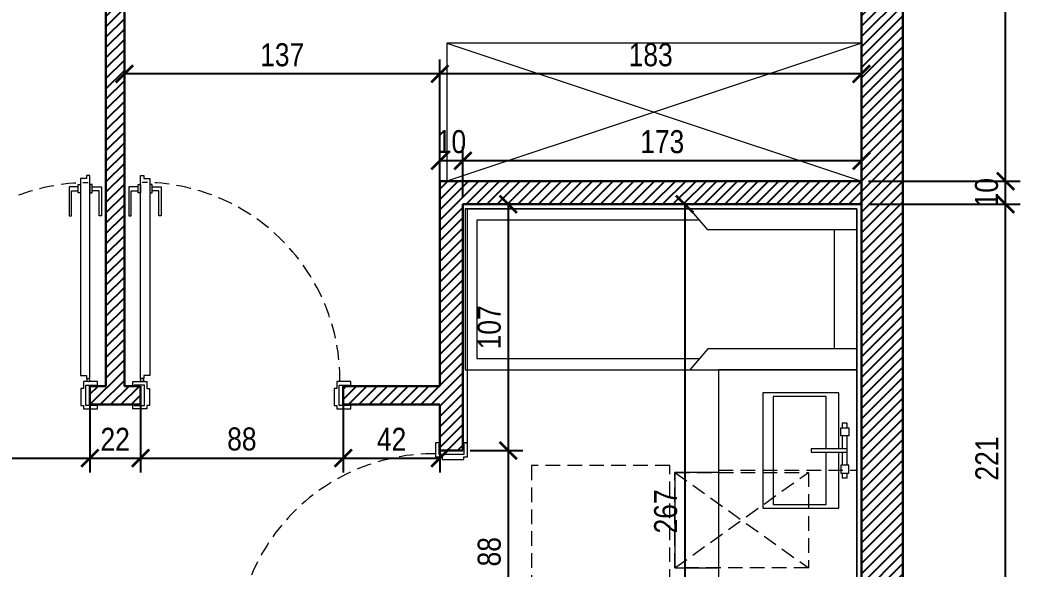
# Model space of a CAD drawing. Header units: centimetres. Extents: x 41 to 1078, y 280 to 1754.
# Drawn here: x 643.8 to 1077.9, y 1150.4 to 1389 of the extents above; entities that cross this region are included whole.
import ezdxf

# ---------------------------------------------------------------- set-up
doc = ezdxf.new("R2010")
doc.units = ezdxf.units.CM
doc.header["$LTSCALE"] = 5
doc.header["$PDMODE"] = 2
doc.header["$PDSIZE"] = 1
doc.linetypes.add('DASHED', pattern=[19.05, 12.7, -6.35])
doc.layers.add('_HATCH', color=251, linetype='Continuous')
for name, color, linetype, lineweight in [('A_DRZWI', 5, 'Continuous', 5), ('A_PRZEKROJOWA 01', 50, 'Continuous', 30), ('A_PRZERYWANA 02', 251, 'DASHED', 0), ('A_PŁYTKI', 150, 'Continuous', 0), ('A_WIDOKOWA 02', 31, 'Continuous', 5), ('A_WYMIAROWANIE', 8, 'Continuous', 0), ('A_WYPOSAZENIE', 3, 'Continuous', 5)]:
    doc.layers.add(name, color=color, linetype=linetype, lineweight=lineweight)
doc.styles.get("Standard").update_dxf_attribs({"font": 'ARIALN.TTF'})
doc.dimstyles.new('1_50', dxfattribs={"dimscale": 5, "dimtxt": 2, "dimasz": 1.5, "dimexe": 1.25, "dimexo": 0.625, "dimtad": 1, "dimdec": 1, "dimtxsty": 'Standard', "dimblk": 'ARCHTICK', "dimcen": 2.5, "dimadec": 1, "dimazin": 0, "dimtfac": 1, "dimtdec": 1, "dimtmove": 0, "dimatfit": 3, "dimfxl": 1, "dimarcsym": 0})

# ---------------------------------------------------------------- blocks, each defined once
blk = doc.blocks.new('wanna 70x160')
for p, q in [((20474.9, 11875.53), (20474.9, 11945.54)), ((20474.9, 11945.54), (20644.9, 11945.54)), ((20539.54, 11936.43), (20547.34, 11945.54)), ((20644.9, 11945.54), (20644.9, 11875.53)), ((20543.06, 11940.54), (20639.9, 11940.54)), ((20639.9, 11940.54), (20639.9, 11880.53)), ((20474.9, 11936.43), (20539.54, 11936.43)), ((20484.55, 11884.64), (20484.55, 11936.43)), ((20474.9, 11884.64), (20539.54, 11884.64)), ((20539.54, 11884.64), (20547.34, 11875.53)), ((20639.9, 11880.53), (20543.06, 11880.53)), ((20644.9, 11875.53), (20474.9, 11875.53))]:
    blk.add_line(p, q)
blk = doc.blocks.new('umywalka 2')
for points in [[(-0.03, 28.93), (-0.03, 53.19), (32.97, 53.19), (32.97, 3.19), (-0.03, 3.19), (-0.03, 27.46)], [(5.47, 28.93), (5.47, 51.69), (28.47, 51.69), (28.47, 4.69), (5.47, 4.69), (5.47, 27.46)], [(-3.66, 38), (-3.66, 40.06), (-1.39, 40.06), (-1.39, 38)], [(-3.66, 21.78), (-3.66, 34.61)], [(-1.39, 34.61), (-1.39, 28.93)], [(-1.39, 27.46), (-1.39, 21.78)], [(-1.39, 18.39), (-1.39, 16.32), (-3.66, 16.32), (-3.66, 18.39)]]:
    blk.add_lwpolyline(points)
for points in [[(-4.28, 38), (-4.28, 34.61), (-0.77, 34.61), (-0.77, 38)], [(-3.66, 27.46), (-3.66, 28.93), (12.08, 28.93), (12.08, 27.46)], [(-4.28, 18.39), (-4.28, 21.78), (-0.77, 21.78), (-0.77, 18.39)]]:
    blk.add_lwpolyline(points, close=True)
blk = doc.blocks.new('*U12')
at = {"ltscale": 0.2}
for points in [[(1.4, 4.6), (1.4, 3.3), (0, 3.3), (0, 91.5), (1.4, 91.5), (1.4, 90.2), (4, 90.2), (4, 4.6)], [(0, 87.5), (0, 83.9), (-1, 83.9), (-1, 87.5)], [(4, 87.5), (4, 83.9), (5, 83.9), (5, 87.5)], [(-1, 86.6), (-5, 86.6), (-5, 74), (-4, 74), (-4, 84.8), (-1, 84.8)], [(5, 86.6), (9, 86.6), (9, 74), (8, 74), (8, 84.8), (5, 84.8)], [(-3.3, 1.9), (2.7, 1.9), (2.7, -1), (3.9, -1), (3.9, -8.4), (2.7, -8.4), (2.7, -9.9), (-3.3, -9.9), (-3.3, -8), (-2.8, -8), (-2.8, -8.4), (1.7, -8.4), (1.7, 0.4), (-2.8, 0.4), (-2.8, 0), (-3.3, 0)], [(91.3, 1.9), (85.3, 1.9), (85.3, -1), (84.1, -1), (84.1, -8.4), (85.3, -8.4), (85.3, -9.9), (91.3, -9.9), (91.3, -8), (90.8, -8), (90.8, -8.4), (86.3, -8.4), (86.3, 0.4), (90.8, 0.4), (90.8, 0), (91.3, 0)]]:
    blk.add_lwpolyline(points, close=True, dxfattribs=at)
at = {"linetype": 'DASHED', "ltscale": 0.1}
blk.add_lwpolyline([(86.6, 1.9, 0.416602), (0.7, 88.5, 0.416602)], format="xyb", dxfattribs=at)
at = {"ltscale": 0.2}
for points in [[(86.6, 1.9), (86.6, 2.6)], [(-2.8, 0), (0, 0), (0, -8), (-2.8, -8)], [(90.8, 0), (88, 0), (88, -8), (90.8, -8)]]:
    blk.add_lwpolyline(points, dxfattribs=at)
blk.add_circle((0.7, 2.6), 0.7, dxfattribs=at)
blk = doc.blocks.new('*U13')
at = {"ltscale": 0.2}
for points in [[(1.4, 4.6), (1.4, 3.3), (0, 3.3), (0, 91.5), (1.4, 91.5), (1.4, 90.2), (4, 90.2), (4, 4.6)], [(0, 87.5), (0, 83.9), (-1, 83.9), (-1, 87.5)], [(4, 87.5), (4, 83.9), (5, 83.9), (5, 87.5)], [(-1, 86.6), (-5, 86.6), (-5, 74), (-4, 74), (-4, 84.8), (-1, 84.8)], [(5, 86.6), (9, 86.6), (9, 74), (8, 74), (8, 84.8), (5, 84.8)], [(-3.3, 1.9), (2.7, 1.9), (2.7, -1), (3.9, -1), (3.9, -10.4), (2.7, -10.4), (2.7, -11.9), (-3.3, -11.9), (-3.3, -10), (-2.8, -10), (-2.8, -10.4), (1.7, -10.4), (1.7, 0.4), (-2.8, 0.4), (-2.8, 0), (-3.3, 0)], [(91.3, 1.9), (85.3, 1.9), (85.3, -1), (84.1, -1), (84.1, -10.4), (85.3, -10.4), (85.3, -11.9), (91.3, -11.9), (91.3, -10), (90.8, -10), (90.8, -10.4), (86.3, -10.4), (86.3, 0.4), (90.8, 0.4), (90.8, 0), (91.3, 0)]]:
    blk.add_lwpolyline(points, close=True, dxfattribs=at)
at = {"linetype": 'DASHED', "ltscale": 0.1}
blk.add_lwpolyline([(86.6, 1.9, 0.416602), (0.7, 88.5, 0.416602)], format="xyb", dxfattribs=at)
at = {"ltscale": 0.2}
for points in [[(86.6, 1.9), (86.6, 2.6)], [(-2.8, 0), (0, 0), (0, -10), (-2.8, -10)], [(90.8, 0), (88, 0), (88, -10), (90.8, -10)]]:
    blk.add_lwpolyline(points, dxfattribs=at)
blk.add_circle((0.7, 2.6), 0.7, dxfattribs=at)
blk = doc.blocks.new('_ArchTick')
at = {"color": 0, "linetype": 'ByBlock', "const_width": 0.15}
blk.add_lwpolyline([(-0.5, -0.5), (0.5, 0.5)], dxfattribs=at)
blk = doc.blocks.new('*D54')
at = {"layer": 'A_WYMIAROWANIE', "color": 0, "lineweight": -2, "transparency": 16777216}
for p, q in [((1012.24, 1308.95), (1077.95, 1308.95)), ((1071.7, 1087.95), (1071.7, 1308.95)), ((1012.24, 1087.95), (1077.95, 1087.95))]:
    blk.add_line(p, q, dxfattribs=at)
at = {"layer": 'DEFPOINTS', "color": 0, "transparency": 16777216}
for p in [(1009.11, 1308.95), (1071.7, 1308.95), (1009.11, 1087.95)]:
    blk.add_point(p, dxfattribs=at)
at = {"layer": 'A_WYMIAROWANIE', "color": 0, "lineweight": -2, "transparency": 16777216, "xscale": 7.5, "yscale": 7.5, "zscale": 7.5}
for p, rotation in [((1071.7, 1308.95), 90), ((1071.7, 1087.95), 270)]:
    blk.add_blockref('_ArchTick', p, dxfattribs=dict(at, rotation=rotation))
at = {"layer": 'A_WYMIAROWANIE', "color": 0, "transparency": 16777216, "insert": (1063.55, 1198.45), "char_height": 10, "attachment_point": 5, "rotation": 90}
blk.add_mtext('221', dxfattribs=at)
blk = doc.blocks.new('*D55')
at = {"layer": 'A_WYMIAROWANIE', "color": 0, "lineweight": -2, "transparency": 16777216}
for p, q in [((1012.24, 1318.95), (1077.95, 1318.95)), ((1071.7, 1308.95), (1071.7, 1318.95)), ((1012.24, 1308.95), (1077.95, 1308.95))]:
    blk.add_line(p, q, dxfattribs=at)
at = {"layer": 'DEFPOINTS', "color": 0, "transparency": 16777216}
for p in [(1009.11, 1318.95), (1071.7, 1318.95), (1009.11, 1308.95)]:
    blk.add_point(p, dxfattribs=at)
at = {"layer": 'A_WYMIAROWANIE', "color": 0, "lineweight": -2, "transparency": 16777216, "xscale": 7.5, "yscale": 7.5, "zscale": 7.5}
for p, rotation in [((1071.7, 1318.95), 90), ((1071.7, 1308.95), 270)]:
    blk.add_blockref('_ArchTick', p, dxfattribs=dict(at, rotation=rotation))
at = {"layer": 'A_WYMIAROWANIE', "color": 0, "transparency": 16777216, "insert": (1063.47, 1313.95), "char_height": 10, "attachment_point": 5, "rotation": 90}
blk.add_mtext('10', dxfattribs=at)
blk = doc.blocks.new('*D56')
at = {"layer": 'A_WYMIAROWANIE', "color": 0, "lineweight": -2, "transparency": 16777216}
for p, q in [((1012.24, 1663.95), (1077.95, 1663.95)), ((1071.7, 1318.95), (1071.7, 1663.95)), ((1012.24, 1318.95), (1077.95, 1318.95))]:
    blk.add_line(p, q, dxfattribs=at)
at = {"layer": 'DEFPOINTS', "color": 0, "transparency": 16777216}
for p in [(1009.11, 1663.95), (1071.7, 1663.95), (1009.11, 1318.95)]:
    blk.add_point(p, dxfattribs=at)
at = {"layer": 'A_WYMIAROWANIE', "color": 0, "lineweight": -2, "transparency": 16777216, "xscale": 7.5, "yscale": 7.5, "zscale": 7.5}
for p, rotation in [((1071.7, 1663.95), 90), ((1071.7, 1318.95), 270)]:
    blk.add_blockref('_ArchTick', p, dxfattribs=dict(at, rotation=rotation))
at = {"layer": 'A_WYMIAROWANIE', "color": 0, "transparency": 16777216, "insert": (1063.47, 1491.45), "char_height": 10, "attachment_point": 5, "rotation": 90}
blk.add_mtext('345', dxfattribs=at)
blk = doc.blocks.new('*D70')
at = {"layer": 'A_WYMIAROWANIE', "color": 0, "lineweight": -2, "transparency": 16777216}
for p, q in [((586.11, 1222.82), (586.11, 1192.41)), ((674.11, 1222.82), (674.11, 1192.41)), ((586.11, 1198.66), (674.11, 1198.66))]:
    blk.add_line(p, q, dxfattribs=at)
at = {"layer": 'DEFPOINTS', "color": 0, "transparency": 16777216}
for p in [(586.11, 1225.95), (674.11, 1225.95), (674.11, 1198.66)]:
    blk.add_point(p, dxfattribs=at)
at = {"layer": 'A_WYMIAROWANIE', "color": 0, "lineweight": -2, "transparency": 16777216, "xscale": 7.5, "yscale": 7.5, "zscale": 7.5, "rotation": 180}
blk.add_blockref('_ArchTick', (586.11, 1198.66), dxfattribs=at)
at = {"layer": 'A_WYMIAROWANIE', "color": 0, "lineweight": -2, "transparency": 16777216, "xscale": 7.5, "yscale": 7.5, "zscale": 7.5}
blk.add_blockref('_ArchTick', (674.11, 1198.66), dxfattribs=at)
at = {"layer": 'A_WYMIAROWANIE', "color": 0, "transparency": 16777216, "insert": (630.11, 1206.89), "char_height": 10, "attachment_point": 5}
blk.add_mtext('88', dxfattribs=at)
blk = doc.blocks.new('*D71')
at = {"layer": 'A_WYMIAROWANIE', "color": 0, "lineweight": -2, "transparency": 16777216}
for p, q in [((674.11, 1222.82), (674.11, 1192.41)), ((696.11, 1222.82), (696.11, 1192.41)), ((674.11, 1198.66), (696.11, 1198.66))]:
    blk.add_line(p, q, dxfattribs=at)
at = {"layer": 'DEFPOINTS', "color": 0, "transparency": 16777216}
for p in [(674.11, 1225.95), (696.11, 1225.95), (696.11, 1198.66)]:
    blk.add_point(p, dxfattribs=at)
at = {"layer": 'A_WYMIAROWANIE', "color": 0, "lineweight": -2, "transparency": 16777216, "xscale": 7.5, "yscale": 7.5, "zscale": 7.5, "rotation": 180}
blk.add_blockref('_ArchTick', (674.11, 1198.66), dxfattribs=at)
at = {"layer": 'A_WYMIAROWANIE', "color": 0, "lineweight": -2, "transparency": 16777216, "xscale": 7.5, "yscale": 7.5, "zscale": 7.5}
blk.add_blockref('_ArchTick', (696.11, 1198.66), dxfattribs=at)
at = {"layer": 'A_WYMIAROWANIE', "color": 0, "transparency": 16777216, "insert": (685.11, 1206.81), "char_height": 10, "attachment_point": 5}
blk.add_mtext('22', dxfattribs=at)
blk = doc.blocks.new('*D72')
at = {"layer": 'A_WYMIAROWANIE', "color": 0, "lineweight": -2, "transparency": 16777216}
for p, q in [((696.11, 1222.82), (696.11, 1192.41)), ((784.11, 1222.82), (784.11, 1192.41)), ((696.11, 1198.66), (784.11, 1198.66))]:
    blk.add_line(p, q, dxfattribs=at)
at = {"layer": 'DEFPOINTS', "color": 0, "transparency": 16777216}
for p in [(696.11, 1225.95), (784.11, 1225.95), (784.11, 1198.66)]:
    blk.add_point(p, dxfattribs=at)
at = {"layer": 'A_WYMIAROWANIE', "color": 0, "lineweight": -2, "transparency": 16777216, "xscale": 7.5, "yscale": 7.5, "zscale": 7.5, "rotation": 180}
blk.add_blockref('_ArchTick', (696.11, 1198.66), dxfattribs=at)
at = {"layer": 'A_WYMIAROWANIE', "color": 0, "lineweight": -2, "transparency": 16777216, "xscale": 7.5, "yscale": 7.5, "zscale": 7.5}
blk.add_blockref('_ArchTick', (784.11, 1198.66), dxfattribs=at)
at = {"layer": 'A_WYMIAROWANIE', "color": 0, "transparency": 16777216, "insert": (740.11, 1206.89), "char_height": 10, "attachment_point": 5}
blk.add_mtext('88', dxfattribs=at)
blk = doc.blocks.new('*D73')
at = {"layer": 'A_WYMIAROWANIE', "color": 0, "lineweight": -2, "transparency": 16777216}
for p, q in [((784.11, 1222.82), (784.11, 1192.41)), ((826.11, 1218.82), (826.11, 1192.41)), ((784.11, 1198.66), (826.11, 1198.66))]:
    blk.add_line(p, q, dxfattribs=at)
at = {"layer": 'DEFPOINTS', "color": 0, "transparency": 16777216}
for p in [(784.11, 1225.95), (826.11, 1221.95), (826.11, 1198.66)]:
    blk.add_point(p, dxfattribs=at)
at = {"layer": 'A_WYMIAROWANIE', "color": 0, "lineweight": -2, "transparency": 16777216, "xscale": 7.5, "yscale": 7.5, "zscale": 7.5, "rotation": 180}
blk.add_blockref('_ArchTick', (784.11, 1198.66), dxfattribs=at)
at = {"layer": 'A_WYMIAROWANIE', "color": 0, "lineweight": -2, "transparency": 16777216, "xscale": 7.5, "yscale": 7.5, "zscale": 7.5}
blk.add_blockref('_ArchTick', (826.11, 1198.66), dxfattribs=at)
at = {"layer": 'A_WYMIAROWANIE', "color": 0, "transparency": 16777216, "insert": (805.11, 1206.81), "char_height": 10, "attachment_point": 5}
blk.add_mtext('42', dxfattribs=at)
blk = doc.blocks.new('*D77')
at = {"layer": 'A_WYMIAROWANIE', "color": 0, "lineweight": -2, "transparency": 16777216}
for p, q in [((826.11, 1322.07), (826.11, 1371.83)), ((1009.11, 1312.07), (1009.11, 1371.83)), ((1009.11, 1365.58), (826.11, 1365.58))]:
    blk.add_line(p, q, dxfattribs=at)
at = {"layer": 'DEFPOINTS', "color": 0, "transparency": 16777216}
for p in [(826.11, 1365.58), (826.11, 1318.95), (1009.11, 1308.95)]:
    blk.add_point(p, dxfattribs=at)
at = {"layer": 'A_WYMIAROWANIE', "color": 0, "lineweight": -2, "transparency": 16777216, "xscale": 7.5, "yscale": 7.5, "zscale": 7.5, "rotation": 180}
blk.add_blockref('_ArchTick', (826.11, 1365.58), dxfattribs=at)
at = {"layer": 'A_WYMIAROWANIE', "color": 0, "lineweight": -2, "transparency": 16777216, "xscale": 7.5, "yscale": 7.5, "zscale": 7.5}
blk.add_blockref('_ArchTick', (1009.11, 1365.58), dxfattribs=at)
at = {"layer": 'A_WYMIAROWANIE', "color": 0, "transparency": 16777216, "insert": (917.61, 1373.82), "char_height": 10, "attachment_point": 5}
blk.add_mtext('183', dxfattribs=at)
blk = doc.blocks.new('*D79')
at = {"layer": 'A_WYMIAROWANIE', "color": 0, "lineweight": -2, "transparency": 16777216}
for p, q in [((689.11, 1331.38), (689.11, 1371.83)), ((826.11, 1310.05), (826.11, 1371.83)), ((826.11, 1365.58), (689.11, 1365.58))]:
    blk.add_line(p, q, dxfattribs=at)
at = {"layer": 'DEFPOINTS', "color": 0, "transparency": 16777216}
for p in [(689.11, 1365.58), (689.11, 1328.26), (826.11, 1306.92)]:
    blk.add_point(p, dxfattribs=at)
at = {"layer": 'A_WYMIAROWANIE', "color": 0, "lineweight": -2, "transparency": 16777216, "xscale": 7.5, "yscale": 7.5, "zscale": 7.5, "rotation": 180}
blk.add_blockref('_ArchTick', (689.11, 1365.58), dxfattribs=at)
at = {"layer": 'A_WYMIAROWANIE', "color": 0, "lineweight": -2, "transparency": 16777216, "xscale": 7.5, "yscale": 7.5, "zscale": 7.5}
blk.add_blockref('_ArchTick', (826.11, 1365.58), dxfattribs=at)
at = {"layer": 'A_WYMIAROWANIE', "color": 0, "transparency": 16777216, "insert": (757.61, 1373.82), "char_height": 10, "attachment_point": 5}
blk.add_mtext('137', dxfattribs=at)
blk = doc.blocks.new('*D80')
at = {"layer": 'A_WYMIAROWANIE', "color": 0, "lineweight": -2, "transparency": 16777216}
for p, q in [((1005.99, 1308.95), (926.13, 1308.95)), ((932.38, 1308.95), (932.38, 1041.95)), ((950.99, 1041.95), (926.13, 1041.95))]:
    blk.add_line(p, q, dxfattribs=at)
at = {"layer": 'DEFPOINTS', "color": 0, "transparency": 16777216}
for p in [(1009.11, 1308.95), (932.38, 1041.95), (954.11, 1041.95)]:
    blk.add_point(p, dxfattribs=at)
at = {"layer": 'A_WYMIAROWANIE', "color": 0, "lineweight": -2, "transparency": 16777216, "xscale": 7.5, "yscale": 7.5, "zscale": 7.5}
for p, rotation in [((932.38, 1308.95), 90), ((932.38, 1041.95), 270)]:
    blk.add_blockref('_ArchTick', p, dxfattribs=dict(at, rotation=rotation))
at = {"layer": 'A_WYMIAROWANIE', "color": 0, "transparency": 16777216, "insert": (924.15, 1175.45), "char_height": 10, "attachment_point": 5, "rotation": 90}
blk.add_mtext('267', dxfattribs=at)
blk = doc.blocks.new('*D84')
at = {"layer": 'A_WYMIAROWANIE', "color": 0, "lineweight": -2, "transparency": 16777216}
for p, q in [((839.24, 1308.95), (862.04, 1308.95)), ((855.79, 1308.95), (855.79, 1201.95)), ((839.24, 1201.95), (862.04, 1201.95))]:
    blk.add_line(p, q, dxfattribs=at)
at = {"layer": 'DEFPOINTS', "color": 0, "transparency": 16777216}
for p in [(836.11, 1308.95), (836.11, 1201.95), (855.79, 1201.95)]:
    blk.add_point(p, dxfattribs=at)
at = {"layer": 'A_WYMIAROWANIE', "color": 0, "lineweight": -2, "transparency": 16777216, "xscale": 7.5, "yscale": 7.5, "zscale": 7.5}
for p, rotation in [((855.79, 1308.95), 90), ((855.79, 1201.95), 270)]:
    blk.add_blockref('_ArchTick', p, dxfattribs=dict(at, rotation=rotation))
at = {"layer": 'A_WYMIAROWANIE', "color": 0, "transparency": 16777216, "insert": (847.56, 1255.45), "char_height": 10, "attachment_point": 5, "rotation": 90}
blk.add_mtext('107', dxfattribs=at)
blk = doc.blocks.new('*D85')
at = {"layer": 'A_WYMIAROWANIE', "color": 0, "lineweight": -2, "transparency": 16777216}
for p, q in [((839.24, 1201.95), (862.04, 1201.95)), ((855.79, 1201.95), (855.79, 1113.95)), ((839.24, 1113.95), (862.04, 1113.95))]:
    blk.add_line(p, q, dxfattribs=at)
at = {"layer": 'DEFPOINTS', "color": 0, "transparency": 16777216}
for p in [(836.11, 1201.95), (836.11, 1113.95), (855.79, 1113.95)]:
    blk.add_point(p, dxfattribs=at)
at = {"layer": 'A_WYMIAROWANIE', "color": 0, "lineweight": -2, "transparency": 16777216, "xscale": 7.5, "yscale": 7.5, "zscale": 7.5}
for p, rotation in [((855.79, 1201.95), 90), ((855.79, 1113.95), 270)]:
    blk.add_blockref('_ArchTick', p, dxfattribs=dict(at, rotation=rotation))
at = {"layer": 'A_WYMIAROWANIE', "color": 0, "transparency": 16777216, "insert": (847.56, 1157.95), "char_height": 10, "attachment_point": 5, "rotation": 90}
blk.add_mtext('88', dxfattribs=at)
blk = doc.blocks.new('*D108')
at = {"layer": 'A_WYMIAROWANIE', "color": 0, "lineweight": -2, "transparency": 16777216}
for p, q in [((836.11, 1312.07), (836.11, 1334.09)), ((1009.11, 1322.07), (1009.11, 1334.09)), ((1009.11, 1327.84), (836.11, 1327.84))]:
    blk.add_line(p, q, dxfattribs=at)
at = {"layer": 'DEFPOINTS', "color": 0, "transparency": 16777216}
for p in [(836.11, 1327.84), (1009.11, 1318.95), (836.11, 1308.95)]:
    blk.add_point(p, dxfattribs=at)
at = {"layer": 'A_WYMIAROWANIE', "color": 0, "lineweight": -2, "transparency": 16777216, "xscale": 7.5, "yscale": 7.5, "zscale": 7.5, "rotation": 180}
blk.add_blockref('_ArchTick', (836.11, 1327.84), dxfattribs=at)
at = {"layer": 'A_WYMIAROWANIE', "color": 0, "lineweight": -2, "transparency": 16777216, "xscale": 7.5, "yscale": 7.5, "zscale": 7.5}
blk.add_blockref('_ArchTick', (1009.11, 1327.84), dxfattribs=at)
at = {"layer": 'A_WYMIAROWANIE', "color": 0, "transparency": 16777216, "insert": (922.61, 1336.07), "char_height": 10, "attachment_point": 5}
blk.add_mtext('173', dxfattribs=at)
blk = doc.blocks.new('*D109')
at = {"layer": 'A_WYMIAROWANIE', "color": 0, "lineweight": -2, "transparency": 16777216}
for p, q in [((826.11, 1322.07), (826.11, 1334.09)), ((836.11, 1312.07), (836.11, 1334.09)), ((836.11, 1327.84), (826.11, 1327.84))]:
    blk.add_line(p, q, dxfattribs=at)
at = {"layer": 'DEFPOINTS', "color": 0, "transparency": 16777216}
for p in [(826.11, 1327.84), (826.11, 1318.95), (836.11, 1308.95)]:
    blk.add_point(p, dxfattribs=at)
at = {"layer": 'A_WYMIAROWANIE', "color": 0, "lineweight": -2, "transparency": 16777216, "xscale": 7.5, "yscale": 7.5, "zscale": 7.5, "rotation": 180}
blk.add_blockref('_ArchTick', (826.11, 1327.84), dxfattribs=at)
at = {"layer": 'A_WYMIAROWANIE', "color": 0, "lineweight": -2, "transparency": 16777216, "xscale": 7.5, "yscale": 7.5, "zscale": 7.5}
blk.add_blockref('_ArchTick', (836.11, 1327.84), dxfattribs=at)
at = {"layer": 'A_WYMIAROWANIE', "color": 0, "transparency": 16777216, "insert": (831.11, 1336.07), "char_height": 10, "attachment_point": 5}
blk.add_mtext('10', dxfattribs=at)

msp = doc.modelspace()

# ---------------------------------------------------------------- hatches: boundary and pattern name
at = {"layer": '_HATCH'}
h = msp.add_hatch(dxfattribs=at)
h.set_pattern_fill('ANSI31', color=256)
h.paths.add_polyline_path([(1027.11, 1663.95), (1052.93, 1663.95), (1052.93, 1682.95), (937.61, 1682.95), (937.61, 1675.95), (936.11, 1663.95), (1009.11, 1663.95), (1009.11, 459.95), (958.11, 459.95), (958.11, 447.95), (959.61, 447.95), (959.61, 440.95), (1052.93, 440.95), (1052.93, 459.95), (1027.11, 459.95)])
h = msp.add_hatch(dxfattribs=at)
h.set_pattern_fill('ANSI31', color=256)
h.paths.add_polyline_path([(689.11, 1663.95), (681.11, 1663.95), (681.11, 1229.95), (674.11, 1229.95), (674.11, 1221.95), (696.11, 1221.95), (696.11, 1229.95), (689.11, 1229.95)])
h = msp.add_hatch(dxfattribs=at)
h.set_pattern_fill('ANSI31', color=256)
h.paths.add_polyline_path([(836.11, 1308.95), (1009.11, 1308.95), (1009.11, 1318.95), (829.11, 1318.95), (826.11, 1318.95), (826.11, 1229.95), (787.41, 1229.95), (787.41, 1229.95), (786.91, 1229.95), (784.11, 1229.95), (784.11, 1221.95), (826.11, 1221.95), (826.11, 1205.25), (826.11, 1205.25), (826.11, 1204.75), (826.11, 1204.75), (826.11, 1201.95), (836.11, 1201.95)])

# ---------------------------------------------------------------- linework, layer by layer
at = {"layer": 'A_PRZEKROJOWA 01'}
for points in [[(681.11, 1663.95), (681.11, 1229.95)], [(689.11, 1663.95), (689.11, 1229.95)], [(1009.11, 1663.95), (1009.11, 459.95)], [(1027.11, 1663.95), (1027.11, 459.95)], [(826.11, 1229.95), (826.11, 1318.95), (1009.11, 1318.95)], [(836.11, 1201.95), (836.11, 1308.95), (1009.11, 1308.95)], [(674.11, 1229.95), (674.11, 1221.95)], [(674.11, 1229.95), (681.11, 1229.95)], [(689.11, 1229.95), (696.11, 1229.95)], [(696.11, 1229.95), (696.11, 1221.95)], [(784.11, 1229.95), (784.11, 1221.95)], [(784.11, 1229.95), (826.11, 1229.95)], [(674.11, 1221.95), (696.11, 1221.95)], [(784.11, 1221.95), (826.11, 1221.95)], [(826.11, 1201.95), (826.11, 1221.95)], [(826.11, 1201.95), (836.11, 1201.95)]]:
    msp.add_lwpolyline(points, dxfattribs=at)
at = {"layer": 'A_PRZERYWANA 02', "ltscale": 0.1}
for points in [[(925.91, 1115.4), (925.91, 1195.4), (865.91, 1195.4), (865.91, 1115.4)], [(928.11, 1192.45), (986.11, 1192.45), (986.11, 1150.95), (928.11, 1150.95)]]:
    msp.add_lwpolyline(points, close=True, dxfattribs=at)
for points in [[(928.11, 1192.45), (986.11, 1150.95)], [(928.11, 1150.95), (986.11, 1192.45)], [(947.11, 1193.45), (1007.11, 1193.45)]]:
    msp.add_lwpolyline(points, dxfattribs=at)
at = {"layer": 'A_PŁYTKI'}
for p, q in [((838.11, 1306.95), (1007.11, 1306.95)), ((838.11, 1205.25), (838.11, 1306.95)), ((1007.11, 1306.95), (1007.11, 1089.95))]:
    msp.add_line(p, q, dxfattribs=at)
msp.add_lwpolyline([(836.11, 1205.25), (838.11, 1205.25)], dxfattribs=at)
at = {"layer": 'A_WIDOKOWA 02'}
for points in [[(829.11, 1318.95), (1009.11, 1318.95), (1009.11, 1378.95), (829.11, 1378.95)], [(947.11, 1089.95), (1007.11, 1089.95), (1007.11, 1236.95), (947.11, 1236.95)]]:
    msp.add_lwpolyline(points, close=True, dxfattribs=at)
for points in [[(829.11, 1378.95), (1009.11, 1318.95)], [(1009.11, 1378.95), (829.11, 1318.95)], [(947.11, 1192.45), (928.11, 1192.45), (928.11, 1150.95), (947.11, 1150.95)]]:
    msp.add_lwpolyline(points, dxfattribs=at)

# ---------------------------------------------------------------- block references
at = {"layer": 'A_DRZWI', "xscale": -1, "rotation": 2.149121680616872e-06}
msp.add_blockref('*U12', (674.11, 1229.95), dxfattribs=at)
at = {"layer": 'A_DRZWI'}
for name, p, rotation in [('*U12', (696.11, 1229.95), 359.9999978508783), ('*U13', (826.11, 1113.95), 89.99999785087829)]:
    msp.add_blockref(name, p, dxfattribs=dict(at, rotation=rotation))
at = {"layer": 'A_WYPOSAZENIE', "xscale": -1}
for name, p, rotation in [('wanna 70x160', (21482.01, -10638.59), 6.600442592485933e-07), ('umywalka 2', (999.32, 1173.75), 3.924521507769895e-07)]:
    msp.add_blockref(name, p, dxfattribs=dict(at, rotation=rotation))

# ---------------------------------------------------------------- dimensions: what is measured, and where the dimension line sits
at = {"layer": 'A_WYMIAROWANIE'}
for base, p1, p2, picture, middle in [((1071.7, 1663.95), (1009.11, 1318.95), (1009.11, 1663.95), '*D56', (1063.47, 1491.45)), ((1071.7, 1308.95), (1009.11, 1087.95), (1009.11, 1308.95), '*D54', (1063.55, 1198.45)), ((855.79, 1113.95), (836.11, 1201.95), (836.11, 1113.95), '*D85', (847.56, 1157.95))]:
    dim = msp.add_linear_dim(base=base, p1=p1, p2=p2, angle=90, dimstyle='1_50', override={"dimtmove": 1}, dxfattribs=at)
    dim.commit()
    dim.dimension.update_dxf_attribs({"geometry": picture, "text_midpoint": middle})
for base, p1, p2, picture, middle in [((689.11, 1365.58), (826.11, 1306.92), (689.11, 1328.26), '*D79', (757.61, 1373.82)), ((674.11, 1198.66), (586.11, 1225.95), (674.11, 1225.95), '*D70', (630.11, 1206.89)), ((696.11, 1198.66), (674.11, 1225.95), (696.11, 1225.95), '*D71', (685.11, 1206.81)), ((784.11, 1198.66), (696.11, 1225.95), (784.11, 1225.95), '*D72', (740.11, 1206.89)), ((826.11, 1198.66), (784.11, 1225.95), (826.11, 1221.95), '*D73', (805.11, 1206.81))]:
    dim = msp.add_linear_dim(base=base, p1=p1, p2=p2, dimstyle='1_50', override={"dimtmove": 1}, dxfattribs=at)
    dim.commit()
    dim.dimension.update_dxf_attribs({"geometry": picture, "text_midpoint": middle})
for base, p1, p2, picture, middle in [((826.11, 1365.58), (1009.11, 1308.95), (826.11, 1318.95), '*D77', (917.61, 1373.82)), ((836.11, 1327.84), (1009.11, 1318.95), (836.11, 1308.95), '*D108', (922.61, 1336.07))]:
    dim = msp.add_linear_dim(base=base, p1=p1, p2=p2, dimstyle='1_50', dxfattribs=at)
    dim.commit()
    dim.dimension.update_dxf_attribs({"geometry": picture, "text_midpoint": middle})
dim = msp.add_linear_dim(base=(826.11, 1327.84), p1=(836.11, 1308.95), p2=(826.11, 1318.95), dimstyle='1_50', override={"dimtmove": 1}, dxfattribs=at)
dim.commit()
dim.dimension.update_dxf_attribs({"geometry": '*D109', "text_midpoint": (831.11, 1327.84), "dimtype": 160})
dim = msp.add_linear_dim(base=(1071.7, 1318.95), p1=(1009.11, 1308.95), p2=(1009.11, 1318.95), angle=90, dimstyle='1_50', override={"dimtmove": 1}, dxfattribs=at)
dim.commit()
dim.dimension.update_dxf_attribs({"geometry": '*D55', "text_midpoint": (1071.7, 1313.95), "dimtype": 160})
for base, p1, p2, picture, middle in [((855.79, 1201.95), (836.11, 1308.95), (836.11, 1201.95), '*D84', (847.56, 1255.45)), ((932.38, 1041.95), (1009.11, 1308.95), (954.11, 1041.95), '*D80', (924.15, 1175.45))]:
    dim = msp.add_linear_dim(base=base, p1=p1, p2=p2, angle=90, dimstyle='1_50', dxfattribs=at)
    dim.commit()
    dim.dimension.update_dxf_attribs({"geometry": picture, "text_midpoint": middle})

doc.saveas('drawing.dxf')
